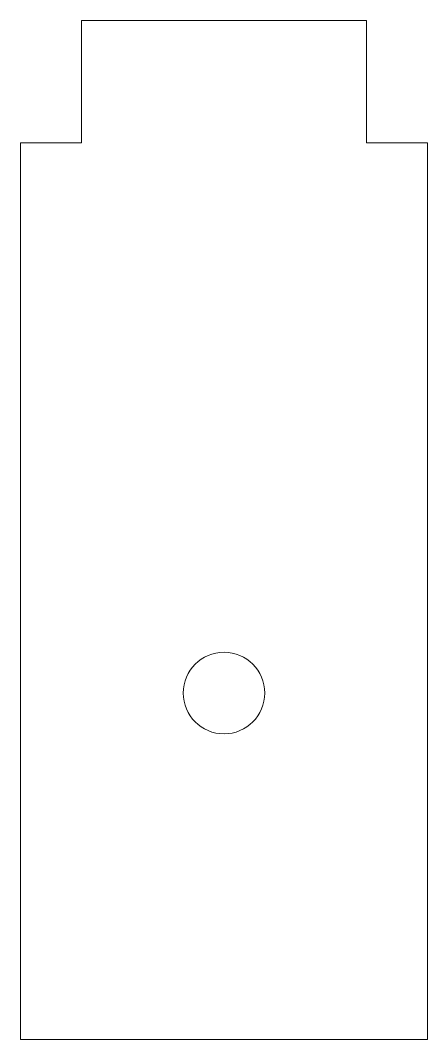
# Model space of a CAD drawing. Header units: millimetres. Extents: x -1.5 to 8.5, y 0 to 25.
import ezdxf

# ---------------------------------------------------------------- set-up
doc = ezdxf.new("R2010")
doc.units = ezdxf.units.MM
doc.header["$MEASUREMENT"] = 0
doc.layers.add('Objeto', color=7, linetype='Continuous', lineweight=18)

msp = doc.modelspace()

# ---------------------------------------------------------------- linework, layer by layer
at = {"layer": 'Objeto'}
for p, q in [((0, 25), (7, 25)), ((0, 22), (0, 25)), ((7, 25), (7, 22)), ((-1.5, 0), (-1.5, 22)), ((-1.5, 22), (0, 22)), ((7, 22), (8.5, 22)), ((8.5, 22), (8.5, 0)), ((8.5, 0), (-1.5, 0))]:
    msp.add_line(p, q, dxfattribs=at)
msp.add_circle((3.5, 8.5), 1, dxfattribs=at)

doc.saveas('drawing.dxf')
